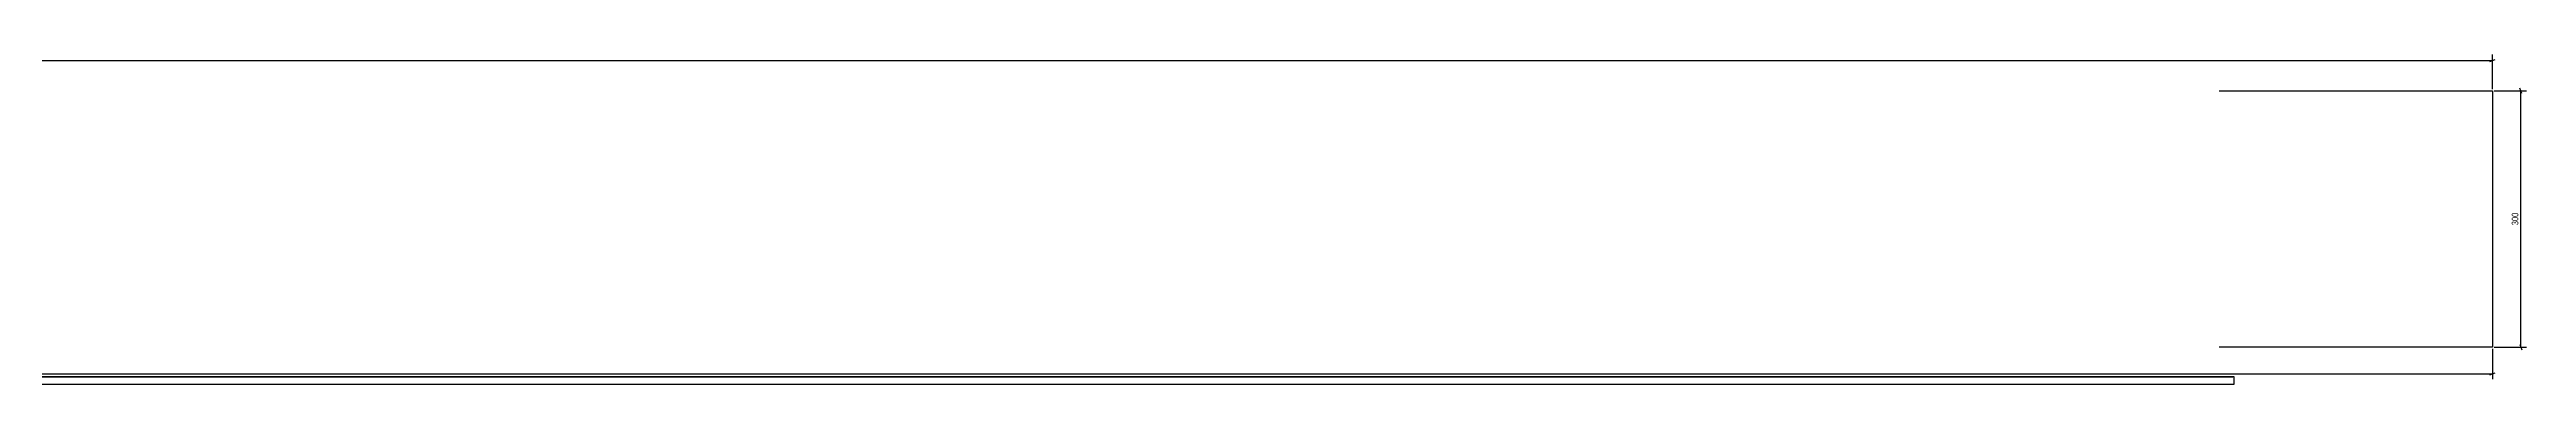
# Model space of a CAD drawing. Header units: millimetres. Extents: x 6 to 5806, y 6 to 398.
# Drawn here: x 2906 to 5806, y 6 to 398 of the extents above; entities that cross this region are included whole.
import ezdxf

# ---------------------------------------------------------------- set-up
doc = ezdxf.new("R2010")
doc.units = ezdxf.units.MM
doc.layers.add('MÅLSÆTNING', color=7, linetype='Continuous')
doc.layers.add('STÅL', color=7, linetype='Continuous')
doc.styles.add('Arial Narrow', font='ARIALN.TTF', dxfattribs={"height": 0.2})

msp = doc.modelspace()

# ---------------------------------------------------------------- linework, layer by layer
at = {"layer": 'MÅLSÆTNING', "color": 7, "linetype": 'Continuous'}
for p, q in [((9, 385.3), (5766.5, 385.3)), ((5763.5, 384.1), (5769.5, 386.5)), ((5766.5, 351.7), (5766.5, 392.4)), ((5768.5, 349.7), (5806.2, 349.7)), ((5801, 346.7), (5798.6, 352.7)), ((5799.8, 49.7), (5799.8, 349.7)), ((5766.5, 47.7), (5766.5, 12)), ((5768.5, 49.7), (5806.2, 49.7)), ((5798.6, 52.7), (5801, 46.7)), ((9, 18.4), (5766.5, 18.4)), ((5763.5, 17.2), (5769.5, 19.7))]:
    msp.add_line(p, q, dxfattribs=at)
at = {"layer": 'STÅL', "color": 2, "linetype": 'Continuous'}
for p, q in [((5446.5, 349.7), (5766.5, 349.7)), ((5766.5, 349.7), (5766.5, 49.7)), ((5766.5, 49.7), (5446.5, 49.7))]:
    msp.add_line(p, q, dxfattribs=at)

# ---------------------------------------------------------------- next in the draw order: wipeouts: each hides what was drawn before it
at = {"color": 0}
for points in [[(5456.9, 386.8), (5456.9, 398), (318.7, 398), (318.7, 386.8)], [(5798.3, 208.6), (5787.1, 208.6), (5787.1, 190.8), (5798.3, 190.8)], [(5481, 20), (5481, 31.1), (294.5, 31.1), (294.5, 20)]]:
    msp.add_wipeout(points, dxfattribs=at).dxf.layer = 'MÅLSÆTNING'

# ---------------------------------------------------------------- next in the draw order: texts
at = {"layer": 'MÅLSÆTNING', "color": 3, "style": 'Arial Narrow'}
msp.add_text('300', height=7.64, rotation=90.0002, dxfattribs=at).set_placement((5796.7, 192.4))

# ---------------------------------------------------------------- next in the draw order: wipeouts: each hides what was drawn before it
at = {"color": 0, "linetype": 'Continuous'}
msp.add_wipeout([(5462.6, 7.2), (5462.6, 14.2), (313, 14.2), (313, 7.2)], dxfattribs=at).dxf.layer = 'MÅLSÆTNING'

# ---------------------------------------------------------------- next in the draw order: wipeouts: each hides what was drawn before it
msp.add_wipeout([(5462.6, 7.2), (5462.6, 14.2), (313, 14.2), (313, 7.2)], dxfattribs=at).dxf.layer = 'MÅLSÆTNING'

# ---------------------------------------------------------------- next in the draw order: linework, layer by layer
at = {"layer": 'MÅLSÆTNING', "color": 7, "linetype": 'Continuous'}
msp.add_lwpolyline([(311.8, 6), (311.8, 15.4), (5463.8, 15.4), (5463.8, 6), (311.8, 6)], close=True, dxfattribs=at)

doc.saveas('drawing.dxf')
